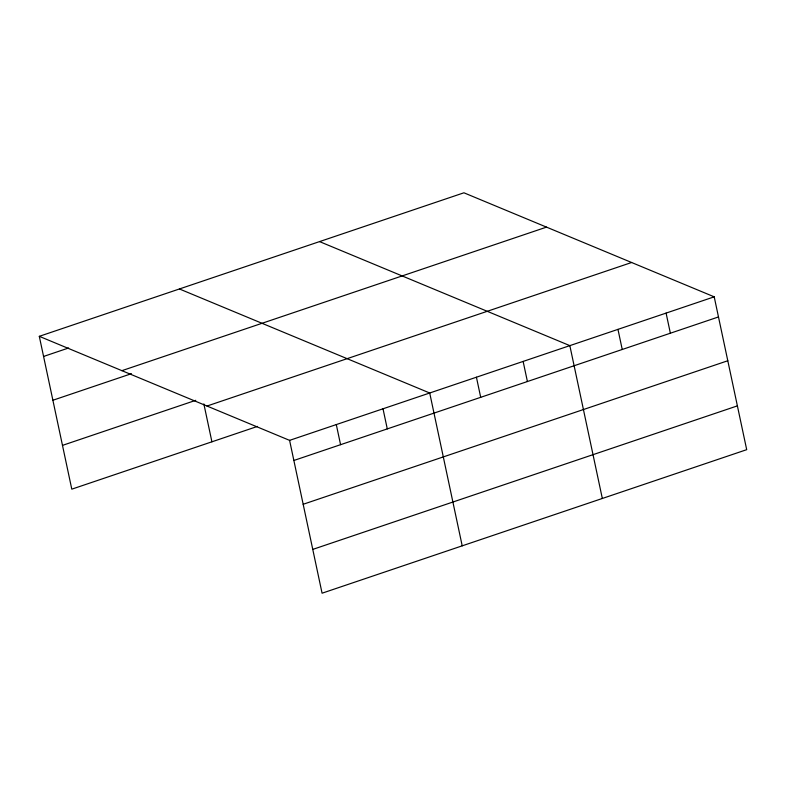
<?xml version="1.0" encoding="UTF-8"?>
<svg xmlns="http://www.w3.org/2000/svg" width="786" height="786" viewBox="0 0 786 786"><rect width="100%" height="100%" fill="white"/><g stroke="black" fill="none" stroke-linecap="round" stroke-linejoin="round"><path stroke-width="1.18" d="M39.3 336.329L463.927 192.796L714.209 296.833L746.7 449.671L322.073 593.204L289.592 440.366L39.3 336.329L71.791 489.167L257.484 426.405M43.574 356.451L68.637 347.982M121.899 370.668L546.516 227.125M52.888 400.251L131.488 373.674M62.477 445.377L195.763 400.32M206.993 406.038L631.62 262.495M289.592 440.366L714.209 296.833M293.866 460.478L718.492 316.945M303.18 504.278L727.797 360.745M312.769 549.404L737.386 405.871M319.548 241.597L569.84 345.634L602.331 498.471M179.424 288.963L429.716 393L462.207 545.838M666.086 313.093L670.37 333.215M617.963 329.363L622.237 349.485M523.132 361.422L527.406 381.534M476.424 377.211L480.698 397.323M383.008 408.789L387.282 428.901M336.3 424.578L340.574 444.689M203.859 403.925L211.915 441.801"/></g></svg>
